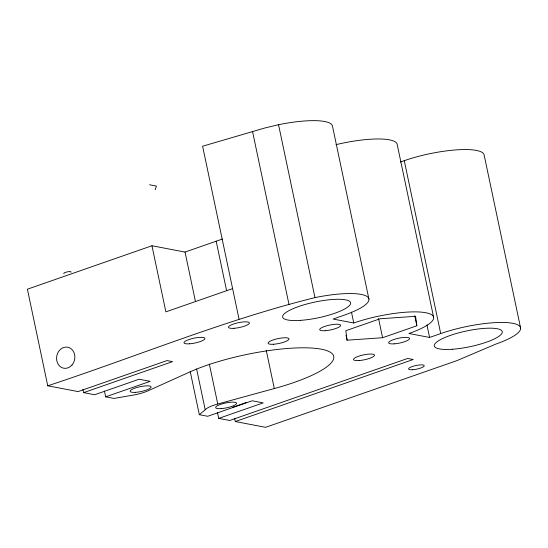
<?xml version="1.0" encoding="UTF-8"?>
<svg xmlns="http://www.w3.org/2000/svg" width="548" height="548" viewBox="0 0 548 548"><rect width="100%" height="100%" fill="white"/><g stroke="black" fill="none" stroke-linecap="round" stroke-linejoin="round"><path stroke-width="0.82" d="M155.125 189.772L156.454 186.087L149.556 184.772M190.197 371.38L199.328 414.692L205.219 409.753A18.701 4.336 -11.9 0 1 217.755 404.034L274.301 388.539A85.481 19.81 -11.9 0 0 321.279 349.186A85.481 19.81 -11.9 0 0 189.06 372.298L148.159 390.772A18.701 4.336 -11.9 0 1 130.623 395.54L114.046 398.437L105.668 396.841L104.449 391.046M222.509 239.003L185.046 252.066L151.954 245.757L27.4 289.2L47.758 385.806L78.09 391.587L167.058 360.57L172.579 361.618L83.611 392.635L82.919 389.361M400.3 162.05L404.273 160.667A53.423 12.378 -11.9 0 1 484.165 155.118L520.6 328.019M232.605 288.611L165.88 311.867L151.954 245.757M47.758 385.806C136.808 356.481 223.831 320.203 314.977 297.612A53.423 12.378 -11.9 0 1 366.722 296.297A53.423 12.378 -11.9 0 1 344.192 315.175L333.068 319.052L353.755 322.991A53.423 12.378 -11.9 0 1 425.817 312.737A53.423 12.378 -11.9 0 1 408.904 333.499L429.591 337.445L440.708 333.568A53.423 12.378 -11.9 0 1 512.77 323.313A53.423 12.378 -11.9 0 1 495.865 344.076L456.895 360.639L265.616 427.324L235.284 421.542L234.592 418.261M105.668 396.841L150.152 381.333L139.124 379.23L94.64 394.738L83.611 392.635M382.593 337.719L416.843 325.779L415.583 316.306L380.065 318.772L345.815 330.711L347.076 340.185L382.593 337.719L378.552 318.546M232.414 407.383L246.319 402.533M217.515 412.596L218.734 418.391L263.218 402.883L252.19 400.78L207.706 416.288L199.328 414.692M235.284 421.542L413.219 359.509L407.698 358.454L229.763 420.487L218.734 418.391M239.038 319.121L202.602 146.22L265.054 127.931L278.542 124.711A53.423 12.378 -11.9 0 1 332.492 126.218L368.927 299.112M404.273 160.667L440.708 333.568M433.646 317.443L397.204 144.542A53.423 12.378 -11.9 0 0 336.04 144.651M426.947 324.916L429.591 337.445M414.733 315.758L416.843 325.779M351.467 312.134L353.755 322.991M346.021 335.171L347.076 340.185M278.542 124.711L314.977 297.612M252.601 131.767L289.036 304.661M266.225 350.227L274.301 388.539M216.179 241.209L226.584 290.584M209.336 364.057L217.755 404.034M185.046 252.066L195.444 301.441M196.616 368.941L205.219 409.753M63.924 273.699A3.74 0.87 -11.8 0 1 67.315 271.877A3.74 0.87 -11.8 0 1 71 272.246M325.231 330.704A10.686 2.473 -11.9 0 0 340.637 325.334A10.686 2.473 -11.9 0 0 324.663 326.444A10.686 2.473 -11.9 0 0 325.231 330.704M394.17 343.843A10.686 2.473 -11.9 0 0 409.582 338.472A10.686 2.473 -11.9 0 0 393.601 339.582A10.686 2.473 -11.9 0 0 394.17 343.843M72.021 364.968A10.686 9.09 -79.2 0 0 68.308 347.35A10.686 9.09 -79.2 0 0 56.814 360.81A10.686 9.09 -79.2 0 0 72.021 364.968M189.512 343.815A10.686 2.473 -11.9 0 0 204.925 338.445A10.686 2.473 -11.9 0 0 188.95 339.555A10.686 2.473 -11.9 0 0 189.512 343.815M233.996 328.307A10.686 2.473 -11.9 0 0 249.409 322.936A10.686 2.473 -11.9 0 0 233.434 324.046A10.686 2.473 -11.9 0 0 233.996 328.307M359.077 360.543A10.686 2.473 -11.9 0 0 374.483 355.166A10.686 2.473 -11.9 0 0 358.508 356.275A10.686 2.473 -11.9 0 0 359.077 360.543M221.173 408.616A10.686 2.473 -11.9 0 0 236.585 403.246A10.686 2.473 -11.9 0 0 220.604 404.356A10.686 2.473 -11.9 0 0 221.173 408.616M273.589 344.247A10.686 2.473 -11.9 0 0 288.995 338.876A10.686 2.473 -11.9 0 0 273.02 339.986A10.686 2.473 -11.9 0 0 273.589 344.247M135.685 392.327A10.686 2.473 -11.9 0 0 151.097 386.957A10.686 2.473 -11.9 0 0 135.116 388.059A10.686 2.473 -11.9 0 0 135.685 392.327M300.537 320.354A34.723 8.049 -11.9 0 0 350.617 302.893A34.723 8.049 -11.9 0 0 298.687 306.503A34.723 8.049 -11.9 0 0 300.537 320.354M452.21 349.261A34.723 8.049 -11.9 0 0 502.29 331.8A34.723 8.049 -11.9 0 0 450.36 335.403A34.723 8.049 -11.9 0 0 452.21 349.261M412.706 369.722A8.014 1.856 -11.9 0 0 424.262 365.694A8.014 1.856 -11.9 0 0 412.281 366.523A8.014 1.856 -11.9 0 0 412.706 369.722"/></g></svg>
